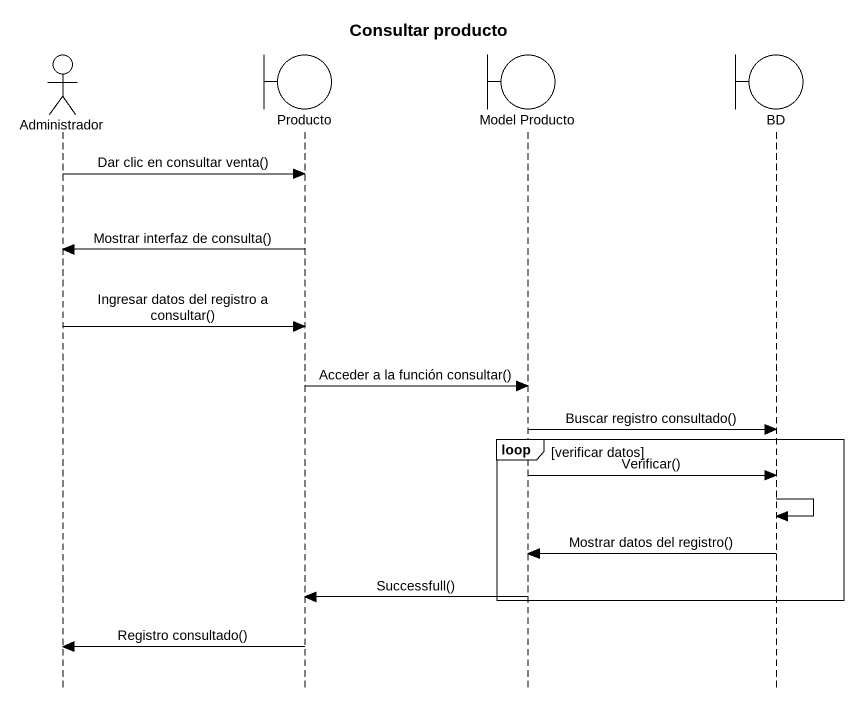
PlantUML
@startuml
title Consultar producto
hide footbox
actor Administrador
boundary Producto
boundary "Model Producto" as Model_Producto
boundary BD

Administrador -> Producto : Dar clic en consultar venta()
Producto -> Administrador : Mostrar interfaz de consulta()
Administrador -> Producto : Ingresar datos del registro a consultar()
Producto -> Model_Producto : Acceder a la función consultar()
Model_Producto -> BD : Buscar registro consultado()
loop verificar datos
  Model_Producto -> BD : Verificar()
  BD -> BD
  BD -> Model_Producto : Mostrar datos del registro()
  Model_Producto -> Producto : Successfull()
end
Producto -> Administrador : Registro consultado()
@enduml
